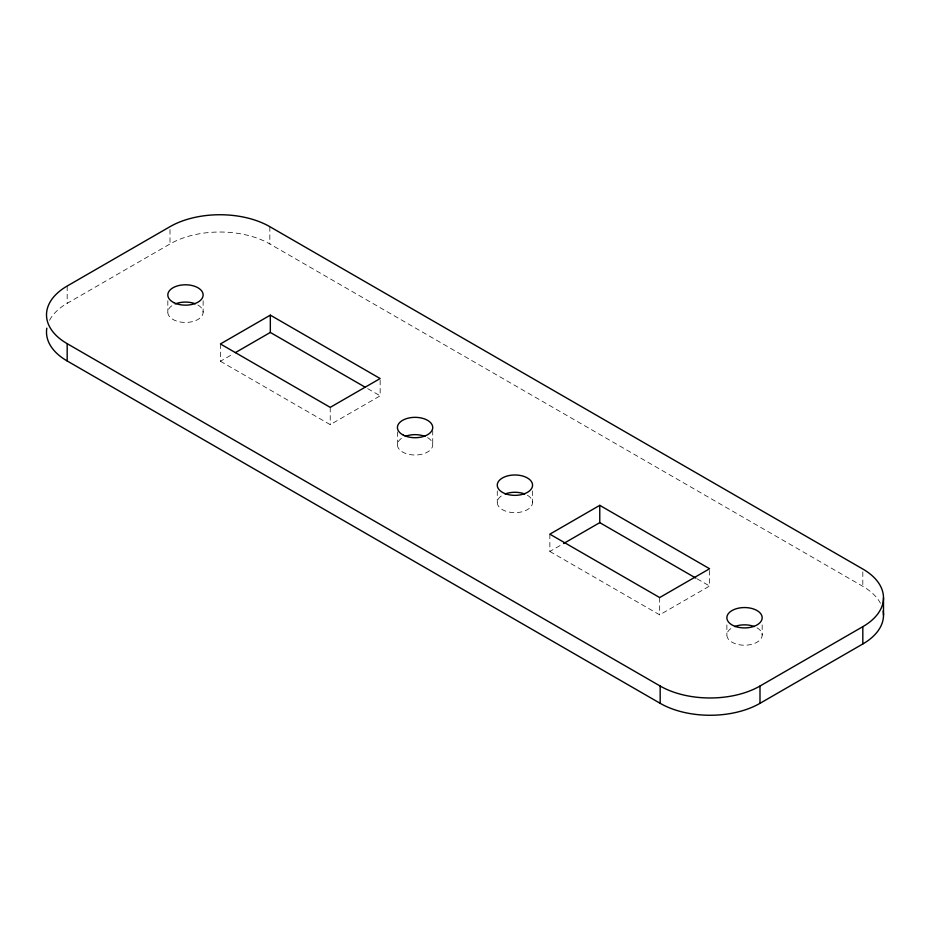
<?xml version="1.0" encoding="UTF-8"?>
<svg xmlns="http://www.w3.org/2000/svg" width="930" height="930" viewBox="0 0 930 930"><rect width="100%" height="100%" fill="white"/><g stroke="black" fill="none" stroke-linecap="round" stroke-linejoin="round"><path stroke-width="0.7" stroke-dasharray="4.65 3.49" d="M49.534 320.315A70.587 40.757 0 0 1 67.181 303.331L170.004 243.962A70.587 40.757 0 0 1 269.828 243.962L862.819 586.33A70.587 40.757 0 0 1 880.466 603.314M220.41 343.961L220.41 361.259L232.895 354.051M220.41 361.259L330.231 424.65L380.149 395.831L380.149 379.986M549.851 534.169L549.851 551.455L562.336 544.248M549.851 551.455L659.672 614.858L709.59 586.04L709.59 570.183M367.664 388.635L380.149 395.831M697.105 578.832L709.59 586.04M862.819 571.915L862.819 586.33M762.17 624.937L762.17 635.027M726.876 624.937L726.876 635.027M659.672 597.56L659.672 614.858M532.565 490.935L532.565 502.467M497.271 490.935L497.271 502.467M432.729 430.416L432.729 444.831M397.436 431.857L397.436 444.831M330.231 407.363L330.231 424.65M269.828 226.676L269.828 243.962M203.124 300.739L203.124 312.259M170.004 229.559L170.004 243.962M167.83 300.739L167.83 312.259M67.181 286.033L67.181 303.331M197.951 305.063A17.647 10.184 0 0 1 197.114 319.92A17.647 10.184 0 0 1 171.469 318.467A17.647 10.184 0 0 1 175.665 303.796M427.568 437.623A17.647 10.184 0 0 1 427.568 452.026A17.647 10.184 0 0 1 402.609 452.026A17.647 10.184 0 0 1 402.609 437.623M527.391 495.26A17.647 10.184 0 0 1 527.391 509.663A17.647 10.184 0 0 1 502.433 509.663A17.647 10.184 0 0 1 502.433 495.26M757.008 627.82A17.647 10.184 0 0 1 757.008 642.235A17.647 10.184 0 0 1 732.05 642.235A17.647 10.184 0 0 1 732.05 627.82"/><path stroke-width="1.4" d="M270.328 315.142L220.41 343.961L330.231 407.363L380.149 378.545L270.328 315.142L270.328 332.44L365.165 387.194M235.395 352.61L270.328 332.44M599.769 505.35L549.851 534.169L659.672 597.56L709.59 568.742L599.769 505.35L599.769 522.637L695.861 578.111M563.58 543.527L599.769 522.637M67.181 343.67L660.172 686.038A70.587 40.757 0 0 0 759.996 686.038L862.819 626.669A70.587 40.757 0 0 0 862.819 569.032L269.828 226.676A70.587 40.757 0 0 0 170.004 226.676L67.181 286.033A70.587 40.757 0 0 0 67.181 343.67L67.181 360.968L660.172 703.324A70.587 40.757 0 0 0 759.996 703.324L862.819 643.967A70.587 40.757 0 0 0 883.163 611.15M883.5 597.851L883.5 615.149M862.819 626.669L862.819 643.967M759.996 686.038L759.996 703.324M660.172 686.038L660.172 703.324M67.181 360.968A70.587 40.757 0 0 1 46.837 328.15M175.665 303.796A17.647 10.184 0 0 1 195.277 303.796M405.282 436.356A17.647 10.184 0 0 1 424.894 436.356M505.106 493.993A17.647 10.184 0 0 1 524.718 493.993M734.723 626.553A17.647 10.184 0 0 1 754.335 626.553M173.84 302.634A17.647 10.184 0 0 0 202.787 296.961A17.647 10.184 0 0 0 179.804 285.324A17.647 10.184 0 0 0 173.84 302.634M403.446 435.194A17.647 10.184 0 0 0 432.392 429.521A17.647 10.184 0 0 0 409.409 417.884A17.647 10.184 0 0 0 403.446 435.194M735.7 626.564A17.647 10.184 0 0 0 762.17 617.741A17.647 10.184 0 0 0 735.7 608.918A17.647 10.184 0 0 0 735.7 626.564M506.094 493.993A17.647 10.184 0 0 0 532.565 485.169A17.647 10.184 0 0 0 506.094 476.346A17.647 10.184 0 0 0 506.094 493.993"/></g></svg>
